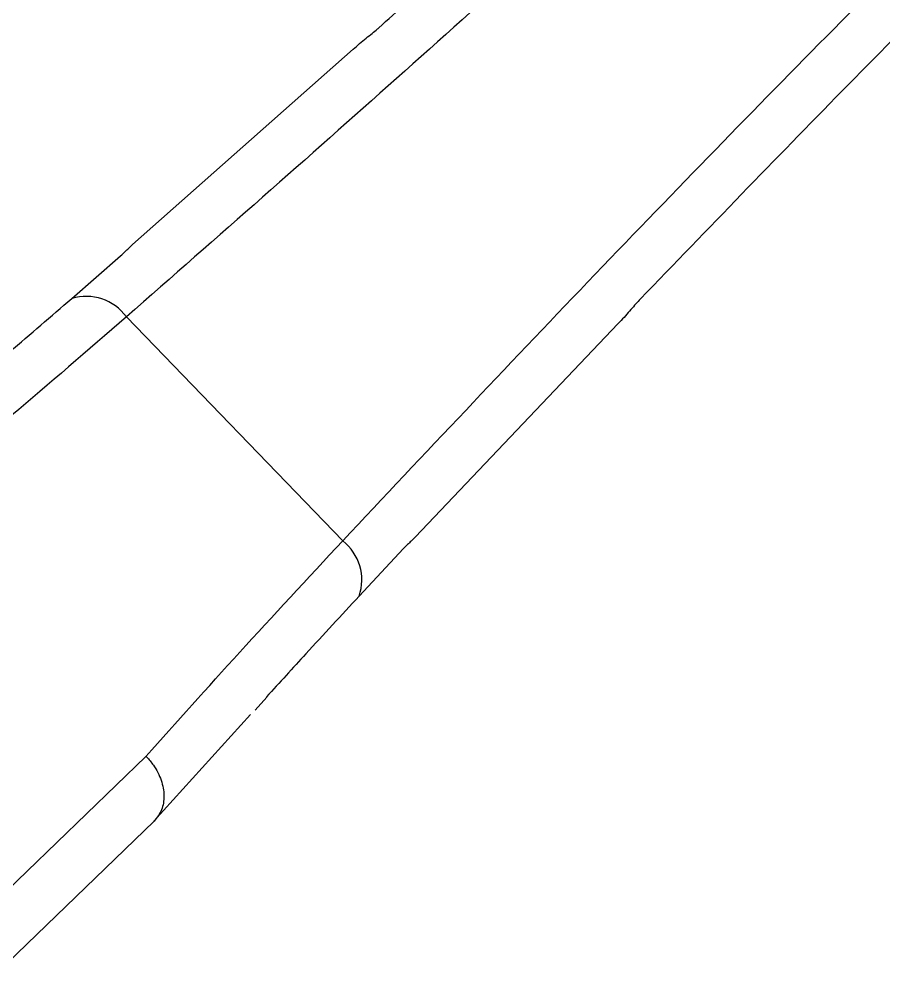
# Model space of a CAD drawing. Header units: millimetres. Extents: x 36 to 3196, y 27 to 5967.
# Drawn here: x 428.4 to 478.1, y 439.5 to 494.6 of the extents above; entities that cross this region are included whole.
import ezdxf

# ---------------------------------------------------------------- set-up
doc = ezdxf.new("R2010")
doc.units = ezdxf.units.MM
doc.layers.add('08_Dimension.Annotation', color=2, linetype='Continuous')

# ---------------------------------------------------------------- blocks, each defined once
blk = doc.blocks.new('A$C1af0320f')
at = {"color": 8, "linetype": 'Continuous', "lineweight": 25}
for p, q in [((142.183, 92.886), (142.911, 109.787)), ((164.829, 109.787), (165.557, 92.886)), ((141.987, 88.213), (142.178, 91.939)), ((165.562, 91.939), (165.753, 88.213)), ((144.928, 89.741), (162.812, 89.741)), ((166.307, 79.366), (166.244, 80.358)), ((166.307, 78.991), (166.87, 70.753)), ((163.87, 57.833), (163.87, 73.009)), ((166.87, 70.756), (166.87, 57.801))]:
    blk.add_line(p, q, dxfattribs=at)
for centre, start, end in [((144.527, 86.919), 81.9023, 152.9933), ((163.213, 86.919), 27.0065, 98.0978)]:
    blk.add_arc(centre, 2.85, start, end, dxfattribs=at)
for points, knots in [([(143.87, 230.872), (143.934, 230.206), (144.426, 225.081), (145.225, 215.061), (146.066, 200.144), (146.622, 184.301), (146.895, 167.406), (146.868, 149.446), (146.532, 130.41), (145.917, 110.583), (145.258, 96.686), (144.928, 89.741)], [0, 0, 0, 0, 0.018058, 0.138979, 0.260005, 0.38103, 0.50195, 0.626405, 0.750975, 0.875545, 1, 1, 1, 1]), ([(162.812, 89.741), (162.485, 96.61), (161.833, 110.354), (161.22, 129.975), (160.879, 148.824), (160.841, 166.968), (161.113, 184.368), (161.711, 200.94), (162.597, 216.575), (163.446, 226.108), (163.87, 230.872)], [0, 0, 0, 0, 0.123075, 0.246261, 0.369446, 0.492521, 0.619329, 0.74626, 0.87319, 1, 1, 1, 1]), ([(143.051, 111.696), (143.104, 113.123), (143.37, 120.261), (143.745, 132.748), (143.898, 143.324), (143.975, 148.571)], [0, 0, 0, 0, 0.1118479, 0.5593094, 1, 1, 1, 1]), ([(163.765, 148.571), (163.781, 147.25), (163.859, 140.645), (164.101, 128.535), (164.494, 117.28), (164.689, 111.696)], [0, 0, 0, 0, 0.111848, 0.55931, 1, 1, 1, 1]), ([(142.911, 109.787), (142.931, 110.119), (142.972, 110.782), (143.039, 111.393), (143.05, 111.666), (143.051, 111.696)], [0, 0, 0, 0, 0.470696, 0.940882, 1, 1, 1, 1]), ([(164.689, 111.696), (164.707, 111.433), (164.743, 110.907), (164.819, 110.2), (164.828, 109.827), (164.829, 109.787)], [0, 0, 0, 0, 0.472242, 0.944183, 1, 1, 1, 1]), ([(142.178, 91.939), (142.181, 92.171), (142.187, 92.628), (142.184, 92.801), (142.183, 92.886)], [0, 0, 0, 0, 0.50744, 1, 1, 1, 1]), ([(165.557, 92.886), (165.556, 92.797), (165.552, 92.623), (165.559, 92.164), (165.562, 91.939)], [0, 0, 0, 0, 0.507567, 1, 1, 1, 1]), ([(144.928, 89.741), (144.768, 86.804), (144.445, 80.914), (144.062, 75.649), (143.87, 73.009)], [0, 0, 0, 0, 0.4987, 1, 1, 1, 1]), ([(163.87, 73.009), (163.679, 75.635), (163.296, 80.9), (162.973, 86.789), (162.812, 89.741)], [0, 0, 0, 0, 0.498699, 1, 1, 1, 1]), ([(141.532, 80.594), (141.593, 81.574), (141.752, 84.13), (141.898, 86.656), (141.987, 88.213)], [0, 0, 0, 0, 0.383545, 1, 1, 1, 1]), ([(165.753, 88.213), (165.839, 86.715), (165.988, 84.111), (166.153, 81.476), (166.223, 80.356)], [0, 0, 0, 0, 0.575145, 1, 1, 1, 1]), ([(163.87, 73.009), (163.887, 73.01), (164.108, 73.012), (164.665, 72.969), (165.493, 72.722), (166.254, 72.21), (166.771, 71.53), (166.837, 71.014), (166.87, 70.756)], [0, 0, 0, 0, 0.010555, 0.141477, 0.356166, 0.570795, 0.785395, 1, 1, 1, 1])]:
    blk.add_open_spline(points, degree=3, knots=knots, dxfattribs=at)

msp = doc.modelspace()

# ---------------------------------------------------------------- block references
at = {"layer": '08_Dimension.Annotation', "rotation": 314}
msp.add_blockref('A$C1af0320f', (269.3218, 519.4117), dxfattribs=at)

doc.saveas('drawing.dxf')
